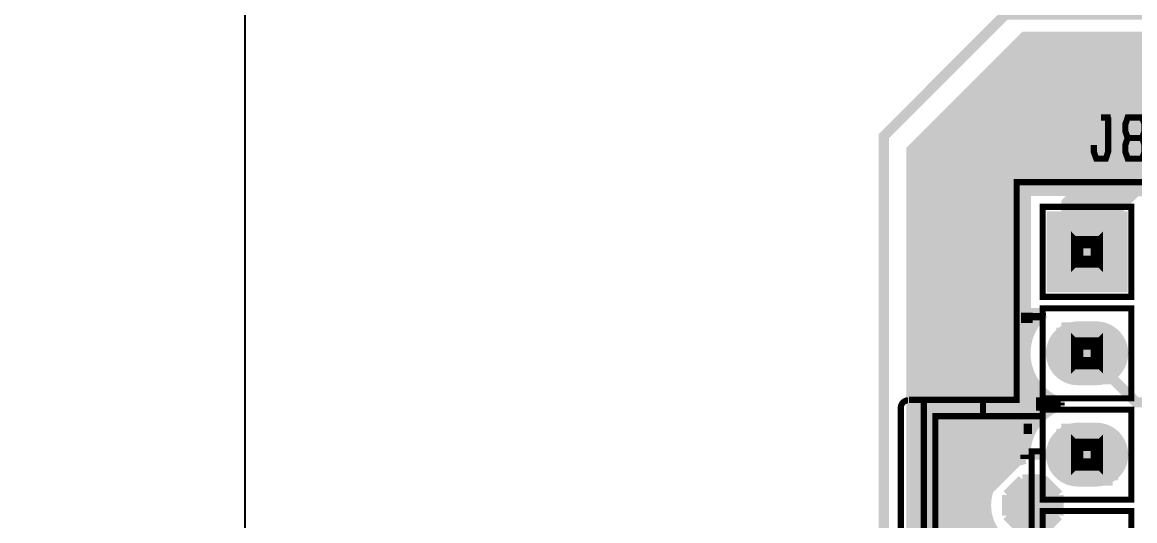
# Model space of a CAD drawing. Extents: x 980 to 1163, y 595 to 881.
# Drawn here: x 980.08 to 1007.56, y 810.21 to 822.5 of the extents above; entities that cross this region are included whole.
import ezdxf

# ---------------------------------------------------------------- set-up
doc = ezdxf.new("R2010")
doc.units = 0
doc.header["$LTSCALE"] = 10
doc.header["$MEASUREMENT"] = 0
doc.layers.get('0').update_dxf_attribs({"linetype": 'CONTINUOUS'})
doc.layers.get('Defpoints').update_dxf_attribs({"linetype": 'CONTINUOUS'})
for name, color, linetype in [('22-304-2_BOT', 7, 'CONTINUOUS'), ('22-304-2_DRD', 7, 'CONTINUOUS'), ('22-304-2_DRL', 2, 'CONTINUOUS'), ('22-304-2_IN1', 4, 'CONTINUOUS'), ('22-304-2_IN2', 3, 'CONTINUOUS'), ('22-304-2_SMB', 5, 'CONTINUOUS'), ('22-304-2_SMT', 10, 'CONTINUOUS'), ('22-304-2_SST', 11, 'CONTINUOUS'), ('22-304-2_TOP', 13, 'CONTINUOUS'), ('quote', 6, 'CONTINUOUS'), ('THRUHOLE_NPT', 15, 'CONTINUOUS'), ('THRUHOLE_TAP', 7, 'CONTINUOUS')]:
    doc.layers.add(name, color=color, linetype=linetype)
doc.styles.add('STILE3', font='arial.ttf', dxfattribs={"width": 1.2, "height": 3})
doc.dimstyles.new('QUOTE', dxfattribs={"dimscale": 0, "dimtxt": 3, "dimasz": 4, "dimexe": 2, "dimexo": 5, "dimgap": 2, "dimtad": 1, "dimdec": 1, "dimzin": 13, "dimdsep": 46, "dimtxsty": 'STILE3', "dimcen": 0, "dimclrt": 7, "dimadec": 0, "dimazin": 0, "dimtfac": 0.666667, "dimtdec": 1, "dimtofl": 0, "dimtmove": 2, "dimatfit": 3, "dimfxl": 0, "dimtolj": 1, "dimtzin": 13, "dimarcsym": 0})

# ---------------------------------------------------------------- blocks, each defined once
blk = doc.blocks.new('ROUND_9')
at = {"const_width": 0.65024}
blk.add_lwpolyline([(-0.32512, 0, 1), (0.32512, 0, 1)], format="xyb", close=True, dxfattribs=at)
blk = doc.blocks.new('SQUARE_10')
blk.add_solid([(0.99949, 0.99949), (0.99949, -0.99949), (-0.99949, 0.99949), (-0.99949, -0.99949)])
blk = doc.blocks.new('OBLONG_19')
at = {"const_width": 1.5748}
blk.add_lwpolyline([(0.2286, 0), (-0.2286, 0)], dxfattribs=at)
at = {"const_width": 0.7874}
for points in [[(-0.6223, 0, 1), (0.1651, 0, 1)], [(-0.1651, 0, 1), (0.6223, 0, 1)]]:
    blk.add_lwpolyline(points, format="xyb", close=True, dxfattribs=at)
blk = doc.blocks.new('ROUND_14')
at = {"const_width": 0.59944}
blk.add_lwpolyline([(-0.29972, 0, 1), (0.29972, 0, 1)], format="xyb", close=True, dxfattribs=at)
blk = doc.blocks.new('*D92')
at = {"layer": 'Defpoints', "color": 0, "transparency": 16777216}
for p in [(1041.858, 864.691), (985.584, 641.93), (1041.858, 641.93)]:
    blk.add_point(p, dxfattribs=at)
at = {"layer": 'quote', "color": 0, "lineweight": -2, "transparency": 16777216}
for p, q in [((1036.858, 864.691), (983.584, 864.691)), ((985.584, 860.691), (985.584, 645.93)), ((1036.858, 641.93), (983.584, 641.93))]:
    blk.add_line(p, q, dxfattribs=at)
at = {"layer": 'quote', "color": 0, "transparency": 16777216}
for points in [[(984.918, 860.691), (986.251, 860.691), (985.584, 864.691)], [(984.918, 645.93), (986.251, 645.93), (985.584, 641.93)]]:
    blk.add_solid(points, dxfattribs=at)
at = {"layer": 'quote', "color": 7, "transparency": 16777216, "insert": (982.053, 753.31), "char_height": 3, "attachment_point": 5, "rotation": 90, "style": 'STILE3'}
blk.add_mtext('\\A1;222.8', dxfattribs=at)
blk = doc.blocks.new('*D93')
at = {"layer": 'Defpoints', "color": 0, "transparency": 16777216}
for p in [(1146.158, 875.17), (1001.361, 819.692), (1146.158, 819.692)]:
    blk.add_point(p, dxfattribs=at)
at = {"layer": 'quote', "color": 0, "lineweight": -2, "transparency": 16777216}
for p, q in [((1001.361, 824.692), (1001.361, 877.17)), ((1146.158, 824.692), (1146.158, 877.17)), ((1005.361, 875.17), (1142.158, 875.17))]:
    blk.add_line(p, q, dxfattribs=at)
at = {"layer": 'quote', "color": 0, "transparency": 16777216}
for points in [[(1005.361, 875.837), (1005.361, 874.503), (1001.361, 875.17)], [(1142.158, 875.837), (1142.158, 874.503), (1146.158, 875.17)]]:
    blk.add_solid(points, dxfattribs=at)
at = {"layer": 'quote', "color": 7, "transparency": 16777216, "insert": (1073.759, 878.702), "char_height": 3, "attachment_point": 5, "style": 'STILE3'}
blk.add_mtext('\\A1;144.8', dxfattribs=at)

msp = doc.modelspace()

# ---------------------------------------------------------------- linework, layer by layer
at = {"layer": '22-304-2_BOT'}
for points, const_width in [([(1004.835, 822.143), (1002.041, 819.349)], 0.254), ([(1026.552, 822.143), (1004.835, 822.143)], 0.254), ([(1005.013, 822.143), (1005.013, 818.343)], 0.254), ([(1005.242, 822.143), (1005.242, 818.343)], 0.254), ([(1005.47, 822.143), (1005.47, 818.539)], 0.254), ([(1005.699, 822.143), (1005.699, 818.78)], 0.254), ([(1005.927, 822.143), (1005.927, 819.009)], 0.254), ([(1006.156, 822.143), (1006.156, 819.237)], 0.254), ([(1006.385, 822.143), (1006.385, 819.466)], 0.254), ([(1006.613, 822.143), (1006.613, 819.692)], 0.254), ([(1006.842, 822.143), (1006.842, 819.852)], 0.254), ([(1007.07, 822.143), (1007.07, 819.944)], 0.254), ([(1007.299, 822.143), (1007.299, 819.982)], 0.254), ([(1007.528, 822.143), (1007.528, 819.984)], 0.254), ([(1004.556, 821.864), (1004.556, 811.638)], 0.254), ([(1028.312, 821.965), (1004.657, 821.965)], 0.254), ([(1004.784, 822.092), (1004.784, 811.714)], 0.254), ([(1004.327, 821.635), (1004.327, 811.498)], 0.254), ([(1021.358, 821.737), (1004.429, 821.737)], 0.254), ([(1004.099, 821.407), (1004.099, 811.259)], 0.254), ([(1020.88, 821.508), (1004.2, 821.508)], 0.254), ([(1020.413, 821.051), (1003.743, 821.051)], 0.254), ([(1003.87, 821.178), (1003.87, 807.749)], 0.254), ([(1020.642, 821.28), (1003.972, 821.28)], 0.254), ([(1011.162, 820.822), (1003.514, 820.822)], 0.254), ([(1003.641, 820.949), (1003.641, 807.617)], 0.254), ([(1003.184, 820.492), (1003.184, 798.15)], 0.254), ([(1011.162, 820.594), (1003.286, 820.594)], 0.254), ([(1003.413, 820.721), (1003.413, 807.355)], 0.254), ([(1002.956, 820.264), (1002.956, 798.087)], 0.254), ([(1011.162, 820.365), (1003.057, 820.365)], 0.254), ([(1002.727, 820.035), (1002.727, 797.945)], 0.254), ([(1011.162, 820.137), (1002.829, 820.137)], 0.254), ([(1011.162, 819.984), (1007.375, 819.984)], 0.254), ([(1006.598, 819.679), (1002.371, 819.679)], 0.254), ([(1002.498, 819.806), (1002.498, 797.655)], 0.254), ([(1006.964, 819.908), (1002.6, 819.908)], 0.254), ([(1006.367, 819.451), (1002.143, 819.451)], 0.254), ([(1002.27, 819.578), (1002.27, 797.106)], 0.254), ([(1006.56, 819.641), (1005.577, 818.658)], 0.254), ([(1002.041, 819.349), (1002.041, 764.213)], 0.254), ([(1006.141, 819.222), (1002.041, 819.222)], 0.254), ([(1006.38, 816.837), (1006.38, 817.845), (1007.375, 818.841), (1012.818, 818.841)], 1.27), ([(1005.912, 818.994), (1002.041, 818.994)], 0.254), ([(1005.684, 818.765), (1002.041, 818.765)], 0.254), ([(1005.47, 818.536), (1002.041, 818.536)], 0.254), ([(1004.871, 818.308), (1002.041, 818.308)], 0.254), ([(1005.351, 818.343), (1004.871, 818.343)], 0.254), ([(1004.871, 818.343), (1004.871, 815.328)], 0.254), ([(1004.871, 818.079), (1002.041, 818.079)], 0.254), ([(1004.871, 817.851), (1002.041, 817.851)], 0.254), ([(1004.871, 817.622), (1002.041, 817.622)], 0.254), ([(1004.871, 817.393), (1002.041, 817.393)], 0.254), ([(1004.871, 817.165), (1002.041, 817.165)], 0.254), ([(1004.871, 816.936), (1002.041, 816.936)], 0.254), ([(1004.871, 816.708), (1002.041, 816.708)], 0.254), ([(1004.871, 816.479), (1002.041, 816.479)], 0.254), ([(1004.871, 816.25), (1002.041, 816.25)], 0.254), ([(1004.871, 816.022), (1002.041, 816.022)], 0.254), ([(1004.871, 815.793), (1002.041, 815.793)], 0.254), ([(1004.871, 815.565), (1002.041, 815.565)], 0.254), ([(1004.871, 815.336), (1002.041, 815.336)], 0.254), ([(1005.318, 815.328), (1004.871, 815.328)], 0.254), ([(1005.013, 815.328), (1005.013, 814.955)], 0.254), ([(1005.242, 815.328), (1005.242, 815.26)], 0.254), ([(1005.11, 815.107), (1002.041, 815.107)], 0.254), ([(1004.975, 814.879), (1002.041, 814.879)], 0.254), ([(1004.894, 814.65), (1002.041, 814.65)], 0.254), ([(1004.858, 814.422), (1002.041, 814.422)], 0.254), ([(1004.863, 814.193), (1002.041, 814.193)], 0.254), ([(1006.38, 814.335), (1007.589, 813.126), (1010.677, 813.126), (1011.947, 814.396), (1012.735, 814.396)], 0.254), ([(1004.909, 813.964), (1002.041, 813.964)], 0.254), ([(1005.003, 813.736), (1002.041, 813.736)], 0.254), ([(1005.013, 813.715), (1005.013, 812.456)], 0.254), ([(1005.155, 813.507), (1002.041, 813.507)], 0.254), ([(1005.242, 813.413), (1005.242, 812.758)], 0.254), ([(1005.402, 813.279), (1002.041, 813.279)], 0.254), ([(1005.47, 813.233), (1005.47, 812.938)], 0.254), ([(1005.699, 813.121), (1005.699, 813.05)], 0.254), ([(1005.699, 813.05), (1002.041, 813.05)], 0.254), ([(1005.31, 812.821), (1002.041, 812.821)], 0.254), ([(1005.099, 812.593), (1002.041, 812.593)], 0.254), ([(1004.967, 812.364), (1002.041, 812.364)], 0.254), ([(1004.891, 812.136), (1002.041, 812.136)], 0.254), ([(1004.858, 811.907), (1002.041, 811.907)], 0.254), ([(1004.856, 811.836), (1004.86, 811.729)], 0.254), ([(1004.657, 811.678), (1002.041, 811.678)], 0.254), ([(1004.269, 811.45), (1002.041, 811.45)], 0.254), ([(1004.073, 811.221), (1002.041, 811.221)], 0.254), ([(1003.956, 810.993), (1002.041, 810.993)], 0.254), ([(1003.895, 810.764), (1002.041, 810.764)], 0.254), ([(1003.883, 810.535), (1002.041, 810.535)], 0.254), ([(1003.916, 810.307), (1002.041, 810.307)], 0.254), ([(1004, 810.078), (1002.041, 810.078)], 0.254)]:
    msp.add_lwpolyline(points, dxfattribs=dict(at, const_width=const_width))
at = {"layer": '22-304-2_BOT', "const_width": 0.254}
for points in [[(1007.375, 819.984, 0.198913), (1006.567, 819.649)], [(1007.375, 819.984, 0.198913), (1006.567, 819.649)], [(1005.572, 818.653, 0.083864), (1005.351, 818.343)], [(1005.572, 818.653, 0.083864), (1005.351, 818.343)], [(1005.318, 815.328, 0.221729), (1004.855, 814.335)], [(1004.856, 814.335, 0.33831), (1005.811, 813.086)], [(1005.811, 813.086, 0.338309), (1004.856, 811.836)], [(1004.861, 811.729, 0.369704), (1003.883, 810.586)], [(1003.883, 810.586, 0.369704), (1004.861, 809.443)]]:
    msp.add_lwpolyline(points, format="xyb", dxfattribs=at)
at = {"layer": '22-304-2_DRD', "const_width": 0.254}
for points in [[(1051.358, 645.692), (1051.358, 787.691), (1054.36, 790.69), (1093.159, 790.69), (1096.158, 787.691), (1096.158, 730.69), (1099.158, 727.691), (1143.159, 727.691), (1146.158, 730.69), (1146.158, 819.692), (1143.159, 822.692), (1121.66, 822.692), (1113.659, 830.69), (1113.659, 856.69), (1105.658, 864.691), (1041.858, 864.691), (1033.86, 856.69), (1033.86, 830.69), (1025.859, 822.692), (1004.36, 822.692), (1001.361, 819.692), (1001.361, 758.691), (1024.36, 735.692), (1024.36, 645.692)], [(1005.745, 817.472), (1005.745, 816.837)], [(1006.38, 817.472), (1005.745, 817.472)], [(1006.38, 816.202), (1006.38, 817.472)], [(1005.745, 816.837), (1007.015, 816.837)], [(1007.015, 816.837), (1007.015, 816.202)], [(1007.015, 816.202), (1006.38, 816.202)], [(1005.745, 814.97), (1005.745, 814.335)], [(1006.38, 814.97), (1005.745, 814.97)], [(1006.38, 813.7), (1006.38, 814.97)], [(1005.745, 814.335), (1007.015, 814.335)], [(1007.015, 814.335), (1007.015, 813.7)], [(1007.015, 813.7), (1006.38, 813.7)], [(1005.745, 812.471), (1005.745, 811.836)], [(1006.38, 812.471), (1005.745, 812.471)], [(1006.38, 811.201), (1006.38, 812.471)], [(1005.745, 811.836), (1007.015, 811.836)], [(1007.015, 811.836), (1007.015, 811.201)], [(1004.784, 811.221), (1004.403, 810.84)], [(1005.292, 811.221), (1004.784, 811.221)], [(1005.673, 810.84), (1005.292, 811.221)], [(1007.015, 811.201), (1006.38, 811.201)], [(1004.403, 810.84), (1004.403, 810.332)], [(1005.673, 810.332), (1005.673, 810.84)], [(1004.403, 810.332), (1004.784, 809.951)], [(1005.292, 809.951), (1005.673, 810.332)]]:
    msp.add_lwpolyline(points, dxfattribs=at)
at = {"layer": '22-304-2_DRL', "const_width": 0.254}
msp.add_lwpolyline([(1051.358, 645.692), (1051.358, 787.691), (1054.36, 790.69), (1093.159, 790.69), (1096.158, 787.691), (1096.158, 730.69), (1099.158, 727.691), (1143.159, 727.691), (1146.158, 730.69), (1146.158, 819.692), (1143.159, 822.692), (1121.66, 822.692), (1113.659, 830.69), (1113.659, 856.69), (1105.658, 864.691), (1041.858, 864.691), (1033.86, 856.69), (1033.86, 830.69), (1025.859, 822.692), (1004.36, 822.692), (1001.361, 819.692), (1001.361, 758.691), (1024.36, 735.692), (1024.36, 645.692)], dxfattribs=at)
at = {"layer": '22-304-2_IN1', "const_width": 0.254}
for points in [[(1088.655, 864.053), (1042.427, 864.053), (1035.061, 856.687), (1035.061, 830.017), (1026.933, 821.889), (1004.581, 821.889), (1002.168, 819.476), (1002.168, 759.024), (1025.028, 736.164)], [(1033.847, 821.864), (1004.556, 821.864)], [(1004.683, 821.889), (1004.683, 811.686)], [(1004.911, 821.889), (1004.911, 818.343)], [(1005.14, 821.889), (1005.14, 818.343)], [(1005.369, 821.889), (1005.369, 818.343)], [(1005.597, 821.889), (1005.597, 818.343)], [(1005.826, 821.889), (1005.826, 818.343)], [(1006.054, 821.889), (1006.054, 818.343)], [(1006.283, 821.889), (1006.283, 818.343)], [(1006.512, 821.889), (1006.512, 818.343)], [(1006.74, 821.889), (1006.74, 818.343)], [(1006.969, 821.889), (1006.969, 818.343)], [(1007.197, 821.889), (1007.197, 818.343)], [(1007.426, 821.889), (1007.426, 818.343)], [(1007.655, 821.889), (1007.655, 818.343)], [(1059.687, 821.635), (1004.327, 821.635)], [(1004.454, 821.762), (1004.454, 811.584)], [(1060.055, 821.407), (1004.099, 821.407)], [(1004.226, 821.534), (1004.226, 811.409)], [(1003.768, 821.076), (1003.768, 807.701)], [(1105.782, 821.178), (1003.87, 821.178)], [(1003.997, 821.305), (1003.997, 811.089)], [(1003.54, 820.848), (1003.54, 807.525)], [(1104.86, 820.949), (1003.641, 820.949)], [(1033.385, 820.492), (1003.184, 820.492)], [(1003.311, 820.619), (1003.311, 807.086)], [(1033.616, 820.721), (1003.413, 820.721)], [(1033.156, 820.264), (1002.956, 820.264)], [(1003.083, 820.391), (1003.083, 798.13)], [(1032.928, 820.035), (1002.727, 820.035)], [(1002.854, 820.162), (1002.854, 798.036)], [(1002.397, 819.705), (1002.397, 758.796)], [(1032.699, 819.806), (1002.498, 819.806)], [(1002.625, 819.933), (1002.625, 797.846)], [(1032.47, 819.578), (1002.27, 819.578)], [(1032.242, 819.349), (1002.168, 819.349)], [(1032.013, 819.121), (1002.168, 819.121)], [(1031.785, 818.892), (1002.168, 818.892)], [(1031.556, 818.663), (1002.168, 818.663)], [(1031.327, 818.435), (1002.168, 818.435)], [(1004.871, 818.343), (1004.871, 815.328)], [(1007.886, 818.343), (1004.871, 818.343)], [(1004.871, 818.206), (1002.168, 818.206)], [(1004.871, 817.978), (1002.168, 817.978)], [(1004.871, 817.749), (1002.168, 817.749)], [(1004.871, 817.52), (1002.168, 817.52)], [(1004.871, 817.292), (1002.168, 817.292)], [(1004.871, 817.063), (1002.168, 817.063)], [(1004.871, 816.835), (1002.168, 816.835)], [(1004.871, 816.606), (1002.168, 816.606)], [(1004.871, 816.377), (1002.168, 816.377)], [(1004.871, 816.149), (1002.168, 816.149)], [(1004.871, 815.92), (1002.168, 815.92)], [(1004.871, 815.692), (1002.168, 815.692)], [(1004.871, 815.463), (1002.168, 815.463)], [(1005.318, 815.328), (1004.871, 815.328)], [(1004.911, 815.328), (1004.911, 814.714)], [(1005.14, 815.328), (1005.14, 815.145)], [(1005.216, 815.234), (1002.168, 815.234)], [(1005.041, 815.006), (1002.168, 815.006)], [(1004.932, 814.777), (1002.168, 814.777)], [(1004.873, 814.549), (1002.168, 814.549)], [(1004.856, 814.32), (1002.168, 814.32)], [(1004.878, 814.091), (1002.168, 814.091)], [(1004.911, 813.957), (1004.911, 812.214)], [(1004.944, 813.863), (1002.168, 813.863)], [(1005.061, 813.634), (1002.168, 813.634)], [(1005.249, 813.406), (1002.168, 813.406)], [(1005.14, 813.525), (1005.14, 812.646)], [(1005.572, 813.177), (1002.168, 813.177)], [(1005.369, 813.301), (1005.369, 812.87)], [(1005.597, 813.164), (1005.597, 813.007)], [(1005.488, 812.948), (1002.168, 812.948)], [(1005.204, 812.72), (1002.168, 812.72)], [(1005.033, 812.491), (1002.168, 812.491)], [(1004.927, 812.263), (1002.168, 812.263)], [(1004.871, 812.034), (1002.168, 812.034)], [(1004.856, 811.805), (1002.168, 811.805)], [(1004.856, 811.836), (1004.86, 811.729)], [(1004.442, 811.577), (1002.168, 811.577)], [(1004.17, 811.348), (1002.168, 811.348)], [(1004.012, 811.12), (1002.168, 811.12)], [(1003.923, 810.891), (1002.168, 810.891)], [(1003.885, 810.662), (1002.168, 810.662)], [(1003.893, 810.434), (1002.168, 810.434)], [(1003.946, 810.205), (1002.168, 810.205)], [(1003.997, 810.083), (1003.997, 807.787)]]:
    msp.add_lwpolyline(points, dxfattribs=at)
for points in [[(1005.318, 815.328, 0.221729), (1004.855, 814.335)], [(1004.856, 814.335, 0.33831), (1005.811, 813.086)], [(1005.811, 813.086, 0.338309), (1004.856, 811.836)], [(1004.861, 811.729, 0.369704), (1003.883, 810.586)], [(1003.883, 810.586, 0.369704), (1004.861, 809.443)]]:
    msp.add_lwpolyline(points, format="xyb", dxfattribs=at)
at = {"layer": '22-304-2_IN2', "const_width": 0.254}
for points in [[(1026.552, 822.143), (1004.835, 822.143), (1002.041, 819.349), (1002.041, 759.151)], [(1005.013, 822.143), (1005.013, 818.463)], [(1005.242, 822.143), (1005.242, 818.463)], [(1005.47, 822.143), (1005.47, 818.463)], [(1005.699, 822.143), (1005.699, 818.463)], [(1005.927, 822.143), (1005.927, 818.463)], [(1006.156, 822.143), (1006.156, 818.463)], [(1006.385, 822.143), (1006.385, 818.463)], [(1006.613, 822.143), (1006.613, 818.463)], [(1006.842, 822.143), (1006.842, 818.463)], [(1007.07, 822.143), (1007.07, 818.463)], [(1007.299, 822.143), (1007.299, 818.463)], [(1007.528, 822.143), (1007.528, 818.463)], [(1004.556, 821.864), (1004.556, 811.767)], [(1028.018, 821.965), (1004.657, 821.965)], [(1004.784, 822.092), (1004.784, 818.463)], [(1004.327, 821.635), (1004.327, 811.645)], [(1027.789, 821.737), (1004.429, 821.737)], [(1004.099, 821.407), (1004.099, 811.447)], [(1027.561, 821.508), (1004.2, 821.508)], [(1027.103, 821.051), (1003.743, 821.051)], [(1003.87, 821.178), (1003.87, 811.097)], [(1027.332, 821.28), (1003.972, 821.28)], [(1026.875, 820.822), (1003.514, 820.822)], [(1003.641, 820.949), (1003.641, 807.764)], [(1003.184, 820.492), (1003.184, 807.048)], [(1021.648, 820.594), (1003.286, 820.594)], [(1003.413, 820.721), (1003.413, 807.561)], [(1002.956, 820.264), (1002.956, 798.214)], [(1021.338, 820.365), (1003.057, 820.365)], [(1002.727, 820.035), (1002.727, 798.094)], [(1021.109, 820.137), (1002.829, 820.137)], [(1020.652, 819.679), (1002.371, 819.679)], [(1002.498, 819.806), (1002.498, 797.876)], [(1020.88, 819.908), (1002.6, 819.908)], [(1020.423, 819.451), (1002.143, 819.451)], [(1002.27, 819.578), (1002.27, 758.923)], [(1020.195, 819.222), (1002.041, 819.222)], [(1019.966, 818.994), (1002.041, 818.994)], [(1019.737, 818.765), (1002.041, 818.765)], [(1019.509, 818.536), (1002.041, 818.536)], [(1004.751, 818.308), (1002.041, 818.308)], [(1004.751, 818.463), (1004.751, 815.209)], [(1008.005, 818.463), (1004.751, 818.463)], [(1004.751, 818.079), (1002.041, 818.079)], [(1004.751, 817.851), (1002.041, 817.851)], [(1004.751, 817.622), (1002.041, 817.622)], [(1004.751, 817.393), (1002.041, 817.393)], [(1004.751, 817.165), (1002.041, 817.165)], [(1004.751, 816.936), (1002.041, 816.936)], [(1004.751, 816.708), (1002.041, 816.708)], [(1004.751, 816.479), (1002.041, 816.479)], [(1004.751, 816.25), (1002.041, 816.25)], [(1004.751, 816.022), (1002.041, 816.022)], [(1004.751, 815.793), (1002.041, 815.793)], [(1004.751, 815.565), (1002.041, 815.565)], [(1004.751, 815.336), (1002.041, 815.336)], [(1004.965, 815.107), (1002.041, 815.107)], [(1005.038, 815.209), (1004.751, 815.209)], [(1004.784, 815.209), (1004.784, 814.701)], [(1005.013, 815.209), (1005.013, 815.176)], [(1004.845, 814.879), (1002.041, 814.879)], [(1004.772, 814.65), (1002.041, 814.65)], [(1004.739, 814.422), (1002.041, 814.422)], [(1004.744, 814.193), (1002.041, 814.193)], [(1004.787, 813.964), (1002.041, 813.964)], [(1004.784, 813.969), (1004.784, 812.202)], [(1004.871, 813.736), (1002.041, 813.736)], [(1005.005, 813.507), (1002.041, 813.507)], [(1005.013, 813.494), (1005.013, 812.677)], [(1005.211, 813.279), (1002.041, 813.279)], [(1005.242, 813.253), (1005.242, 812.918)], [(1005.47, 813.096), (1005.47, 813.075)], [(1005.427, 813.05), (1002.041, 813.05)], [(1005.138, 812.821), (1002.041, 812.821)], [(1004.957, 812.593), (1002.041, 812.593)], [(1004.838, 812.364), (1002.041, 812.364)], [(1004.769, 812.136), (1002.041, 812.136)], [(1004.739, 811.907), (1002.041, 811.907)], [(1004.381, 811.678), (1002.041, 811.678)], [(1004.101, 811.45), (1002.041, 811.45)], [(1003.934, 811.221), (1002.041, 811.221)], [(1003.829, 810.993), (1002.041, 810.993)], [(1003.776, 810.764), (1002.041, 810.764)], [(1003.766, 810.535), (1002.041, 810.535)], [(1003.794, 810.307), (1002.041, 810.307)], [(1003.87, 810.078), (1002.041, 810.078)]]:
    msp.add_lwpolyline(points, dxfattribs=at)
for points in [[(1005.038, 815.209, 0.167996), (1004.736, 814.335)], [(1004.736, 814.335, 0.278009), (1005.491, 813.086)], [(1005.491, 813.086, 0.278009), (1004.739, 811.836)], [(1004.736, 811.826, 0.345772), (1003.763, 810.586)], [(1003.763, 810.586, 0.345772), (1004.736, 809.347)]]:
    msp.add_lwpolyline(points, format="xyb", dxfattribs=at)
at = {"layer": '22-304-2_SST'}
for points, const_width in [([(1006.545, 819.476), (1006.545, 819.306), (1006.606, 819.138), (1006.842, 819.138), (1006.9, 819.306), (1006.9, 820.154)], 0.152), ([(1006.961, 820.154), (1006.722, 820.154)], 0.152), ([(1007.738, 819.646), (1007.799, 819.814), (1007.799, 819.984), (1007.738, 820.154), (1007.383, 820.154), (1007.324, 819.984), (1007.324, 819.814), (1007.383, 819.646), (1007.738, 819.646), (1007.799, 819.476), (1007.799, 819.306), (1007.738, 819.138), (1007.383, 819.138), (1007.324, 819.306), (1007.324, 819.476), (1007.383, 819.646)], 0.152), ([(1003.809, 812.786), (1003.809, 813.187), (1004.64, 813.187), (1004.64, 818.557), (1010.619, 818.557), (1010.619, 802.616), (1004.64, 802.616), (1004.64, 807.985), (1003.809, 807.985), (1003.809, 808.387), (1002.631, 808.387), (1002.631, 812.786), (1003.809, 812.786), (1005.285, 812.786), (1005.285, 811.917), (1005.285, 810.726), (1007.474, 810.726), (1007.474, 812.946), (1005.285, 812.946), (1005.285, 812.786)], 0.152), ([(1005.285, 815.727), (1007.474, 815.727), (1007.474, 817.947), (1005.285, 817.947), (1005.285, 815.727)], 0.152), ([(1003.814, 816.169), (1003.814, 817.439), (1003.603, 817.228)], 0.254), ([(1006.212, 816.669), (1006.062, 816.52), (1006.062, 817.155), (1006.212, 817.002), (1006.212, 816.669), (1006.547, 816.669), (1006.697, 816.52), (1006.697, 817.155), (1006.547, 817.002), (1006.547, 816.669)], 0.152), ([(1006.697, 817.155), (1006.062, 817.155)], 0.152), ([(1006.212, 817.002), (1006.547, 817.002)], 0.152), ([(1006.697, 816.52), (1006.062, 816.52)], 0.152), ([(1004.028, 816.169), (1003.603, 816.169)], 0.254), ([(1005.285, 813.225), (1007.474, 813.225), (1007.474, 815.445), (1005.285, 815.445), (1005.285, 813.225)], 0.152), ([(1006.212, 814.168), (1006.062, 814.018), (1006.062, 814.653), (1006.212, 814.503), (1006.212, 814.168), (1006.547, 814.168), (1006.697, 814.018), (1006.697, 814.653), (1006.547, 814.503), (1006.547, 814.168)], 0.152), ([(1006.697, 814.653), (1006.062, 814.653)], 0.152), ([(1006.212, 814.503), (1006.547, 814.503)], 0.152), ([(1006.697, 814.018), (1006.062, 814.018)], 0.152), ([(1001.98, 807.985), (1002.349, 807.985), (1002.349, 813.187), (1001.98, 813.187)], 0.152), ([(1003.809, 813.187), (1002.349, 813.187)], 0.152), ([(1001.78, 812.999), (1001.78, 808.186)], 0.152), ([(1006.212, 811.668), (1006.062, 811.518), (1006.062, 812.153), (1006.212, 812.003), (1006.212, 811.668), (1006.547, 811.668), (1006.697, 811.518), (1006.697, 812.153), (1006.547, 812.003), (1006.547, 811.668)], 0.152), ([(1006.697, 812.153), (1006.062, 812.153)], 0.152), ([(1003.809, 808.387), (1005.285, 808.387), (1005.285, 808.227), (1007.474, 808.227), (1007.474, 810.446), (1005.285, 810.446), (1005.285, 809.255), (1005.011, 809.255), (1005.011, 811.917), (1005.285, 811.917)], 0.152), ([(1006.212, 812.003), (1006.547, 812.003)], 0.152), ([(1006.697, 811.518), (1006.062, 811.518)], 0.152)]:
    msp.add_lwpolyline(points, dxfattribs=dict(at, const_width=const_width))
at = {"layer": '22-304-2_SST', "const_width": 0.152}
msp.add_lwpolyline([(1001.957, 813.177, 0.382923), (1001.78, 812.999)], format="xyb", dxfattribs=at)
at = {"layer": '22-304-2_TOP', "const_width": 0.254}
for points in [[(1077.479, 854.401), (1073.415, 850.337), (1058.81, 850.337), (1048.396, 839.923), (1048.396, 831.668), (1035.315, 818.587), (1023.758, 818.587), (1021.599, 816.428), (1021.599, 811.602), (1011.566, 801.569), (1005.597, 801.569), (1003.438, 803.728), (1003.438, 810.459), (1004.815, 811.836), (1006.38, 811.836)], [(1004.835, 822.143), (1002.041, 819.349)], [(1021.726, 822.143), (1004.835, 822.143)], [(1005.013, 822.143), (1005.013, 818.343)], [(1005.242, 822.143), (1005.242, 818.343)], [(1005.47, 822.143), (1005.47, 818.343)], [(1005.699, 822.143), (1005.699, 818.343)], [(1005.927, 822.143), (1005.927, 818.343)], [(1006.156, 822.143), (1006.156, 818.343)], [(1006.385, 822.143), (1006.385, 818.343)], [(1006.613, 822.143), (1006.613, 818.343)], [(1006.842, 822.143), (1006.842, 818.343)], [(1007.07, 822.143), (1007.07, 818.343)], [(1007.299, 822.143), (1007.299, 818.343)], [(1007.528, 822.143), (1007.528, 818.343)], [(1004.556, 821.864), (1004.556, 812.415)], [(1021.538, 821.965), (1004.657, 821.965)], [(1004.784, 822.092), (1004.784, 812.471)], [(1004.327, 821.635), (1004.327, 812.245)], [(1021.31, 821.737), (1004.429, 821.737)], [(1004.099, 821.407), (1004.099, 812.016)], [(1021.081, 821.508), (1004.2, 821.508)], [(1020.624, 821.051), (1003.743, 821.051)], [(1003.87, 821.178), (1003.87, 811.788)], [(1020.853, 821.28), (1003.972, 821.28)], [(1020.395, 820.822), (1003.514, 820.822)], [(1003.641, 820.949), (1003.641, 811.559)], [(1003.184, 820.492), (1003.184, 811.102)], [(1020.167, 820.594), (1003.286, 820.594)], [(1003.413, 820.721), (1003.413, 811.33)], [(1002.956, 820.264), (1002.956, 810.871)], [(1019.938, 820.365), (1003.057, 820.365)], [(1002.727, 820.035), (1002.727, 797.945)], [(1019.71, 820.137), (1002.829, 820.137)], [(1019.252, 819.679), (1002.371, 819.679)], [(1002.498, 819.806), (1002.498, 797.655)], [(1019.481, 819.908), (1002.6, 819.908)], [(1019.024, 819.451), (1002.143, 819.451)], [(1002.27, 819.578), (1002.27, 764.569)], [(1002.041, 819.349), (1002.041, 764.213)], [(1018.795, 819.222), (1002.041, 819.222)], [(1018.567, 818.994), (1002.041, 818.994)], [(1018.338, 818.765), (1002.041, 818.765)], [(1018.109, 818.536), (1002.041, 818.536)], [(1004.871, 818.308), (1002.041, 818.308)], [(1004.871, 818.343), (1004.871, 815.328)], [(1007.886, 818.343), (1004.871, 818.343)], [(1004.871, 818.079), (1002.041, 818.079)], [(1004.871, 817.851), (1002.041, 817.851)], [(1004.871, 817.622), (1002.041, 817.622)], [(1004.871, 817.393), (1002.041, 817.393)], [(1004.871, 817.165), (1002.041, 817.165)], [(1004.871, 816.936), (1002.041, 816.936)], [(1004.871, 816.708), (1002.041, 816.708)], [(1004.871, 816.479), (1002.041, 816.479)], [(1004.871, 816.25), (1002.041, 816.25)], [(1004.871, 816.022), (1002.041, 816.022)], [(1004.871, 815.793), (1002.041, 815.793)], [(1004.871, 815.565), (1002.041, 815.565)], [(1004.871, 815.336), (1002.041, 815.336)], [(1005.318, 815.328), (1004.871, 815.328)], [(1005.013, 815.328), (1005.013, 814.955)], [(1005.242, 815.328), (1005.242, 815.26)], [(1005.11, 815.107), (1002.041, 815.107)], [(1004.975, 814.879), (1002.041, 814.879)], [(1004.894, 814.65), (1002.041, 814.65)], [(1004.858, 814.422), (1002.041, 814.422)], [(1004.863, 814.193), (1002.041, 814.193)], [(1004.909, 813.964), (1002.041, 813.964)], [(1005.003, 813.736), (1002.041, 813.736)], [(1005.013, 813.715), (1005.013, 812.471)], [(1005.155, 813.507), (1002.041, 813.507)], [(1005.242, 813.413), (1005.242, 812.758)], [(1005.402, 813.279), (1002.041, 813.279)], [(1005.47, 813.233), (1005.47, 812.938)], [(1005.699, 813.121), (1005.699, 813.05)], [(1005.699, 813.05), (1002.041, 813.05)], [(1005.31, 812.821), (1002.041, 812.821)], [(1005.099, 812.593), (1002.041, 812.593)], [(1004.462, 812.364), (1002.041, 812.364)], [(1004.365, 812.285), (1002.994, 810.911)], [(1005.021, 812.471), (1004.815, 812.471)], [(1004.218, 812.136), (1002.041, 812.136)], [(1003.989, 811.907), (1002.041, 811.907)], [(1003.761, 811.678), (1002.041, 811.678)], [(1003.532, 811.45), (1002.041, 811.45)], [(1003.304, 811.221), (1002.041, 811.221)], [(1003.075, 810.993), (1002.041, 810.993)], [(1002.882, 810.764), (1002.041, 810.764)], [(1002.808, 810.535), (1002.041, 810.535)], [(1002.803, 810.459), (1002.803, 803.728)], [(1002.803, 810.307), (1002.041, 810.307)], [(1002.803, 810.078), (1002.041, 810.078)]]:
    msp.add_lwpolyline(points, dxfattribs=at)
for points in [[(1005.318, 815.328, 0.221729), (1004.855, 814.335)], [(1004.856, 814.335, 0.33831), (1005.811, 813.086)], [(1005.811, 813.086, 0.200897), (1005.022, 812.47)], [(1004.815, 812.471, 0.198912), (1004.366, 812.285)], [(1004.815, 812.471, 0.198912), (1004.366, 812.285)], [(1002.989, 810.909, 0.198912), (1002.802, 810.459)]]:
    msp.add_lwpolyline(points, format="xyb", dxfattribs=at)

# ---------------------------------------------------------------- block references
at = {"layer": '22-304-2_BOT'}
for name, p in [('SQUARE_10', (1006.38, 816.837)), ('OBLONG_19', (1006.38, 814.335)), ('OBLONG_19', (1006.38, 811.836)), ('ROUND_9', (1005.038, 810.586))]:
    msp.add_blockref(name, p, dxfattribs=at)
at = {"layer": '22-304-2_DRL'}
for name, p in [('ROUND_14', (1006.38, 816.837)), ('ROUND_14', (1006.38, 814.335)), ('ROUND_14', (1006.38, 811.836)), ('ROUND_9', (1005.038, 810.586))]:
    msp.add_blockref(name, p, dxfattribs=at)
at = {"layer": '22-304-2_IN1'}
for name, p in [('SQUARE_10', (1006.38, 816.837)), ('OBLONG_19', (1006.38, 814.335)), ('OBLONG_19', (1006.38, 811.836)), ('ROUND_9', (1005.038, 810.586))]:
    msp.add_blockref(name, p, dxfattribs=at)
at = {"layer": '22-304-2_IN2'}
for name, p in [('SQUARE_10', (1006.38, 816.837)), ('OBLONG_19', (1006.38, 814.335)), ('OBLONG_19', (1006.38, 811.836)), ('ROUND_9', (1005.038, 810.586))]:
    msp.add_blockref(name, p, dxfattribs=at)
at = {"layer": '22-304-2_SMB'}
for name, p in [('SQUARE_10', (1006.38, 816.837)), ('OBLONG_19', (1006.38, 814.335)), ('OBLONG_19', (1006.38, 811.836))]:
    msp.add_blockref(name, p, dxfattribs=at)
at = {"layer": '22-304-2_SMT'}
for name, p in [('SQUARE_10', (1006.38, 816.837)), ('OBLONG_19', (1006.38, 814.335)), ('OBLONG_19', (1006.38, 811.836))]:
    msp.add_blockref(name, p, dxfattribs=at)
at = {"layer": '22-304-2_TOP'}
for name, p in [('SQUARE_10', (1006.38, 816.837)), ('OBLONG_19', (1006.38, 814.335)), ('OBLONG_19', (1006.38, 811.836)), ('ROUND_9', (1005.038, 810.586))]:
    msp.add_blockref(name, p, dxfattribs=at)
at = {"layer": 'THRUHOLE_NPT'}
msp.add_blockref('ROUND_9', (1005.038, 810.586), dxfattribs=at)
at = {"layer": 'THRUHOLE_TAP'}
for p in [(1006.38, 816.837), (1006.38, 814.335), (1006.38, 811.836)]:
    msp.add_blockref('ROUND_14', p, dxfattribs=at)

# ---------------------------------------------------------------- dimensions: what is measured, and where the dimension line sits
at = {"layer": 'quote'}
dim = msp.add_linear_dim(base=(1146.158, 875.17), p1=(1001.361, 819.692), p2=(1146.158, 819.692), dimstyle='QUOTE', override={"dimscale": 1}, dxfattribs=at)
dim.commit()
dim.dimension.update_dxf_attribs({"geometry": '*D93', "text_midpoint": (1073.759, 878.702)})
dim = msp.add_linear_dim(base=(985.584, 641.93), p1=(1041.858, 864.691), p2=(1041.858, 641.93), angle=90, dimstyle='QUOTE', override={"dimscale": 1}, dxfattribs=at)
dim.commit()
dim.dimension.update_dxf_attribs({"geometry": '*D92', "text_midpoint": (982.053, 753.31)})

doc.saveas('drawing.dxf')
